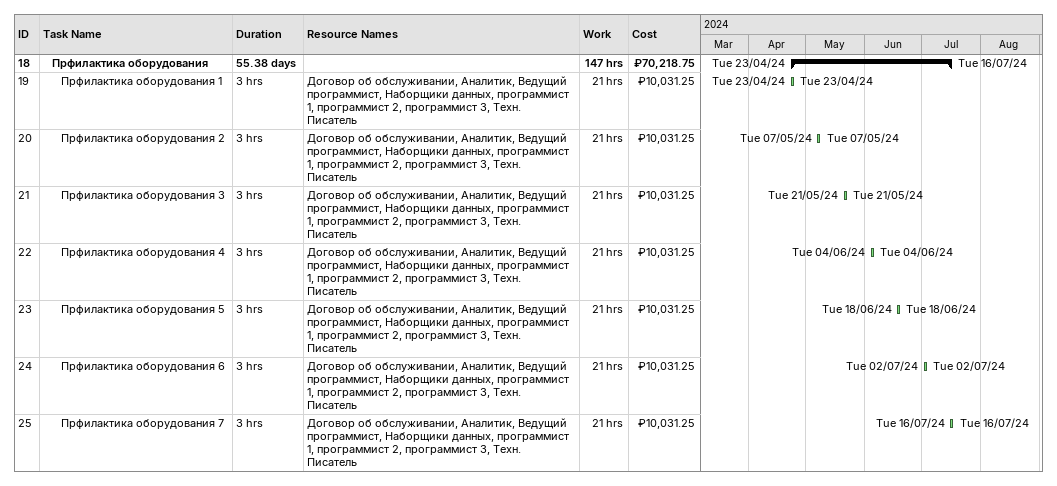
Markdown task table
| ID | Level | Task | Duration | Start | Finish | Resources | Work (h) | Cost (₽) |
|---|---|---|---|---|---|---|---|---|
| 18 | 2 | **Прфилактика оборудования** | 55.38d | 2024-04-23 | 2024-07-16 |  | 147 | 70218.75 |
| 19 | 3 | Прфилактика оборудования 1 | 3h | 2024-04-23 | 2024-04-23 | Договор об обслуживании, Аналитик, Ведущий программист, Наборщики данных, программист 1, программист 2, программист 3, Техн. Писатель | 21 | 10031.25 |
| 20 | 3 | Прфилактика оборудования 2 | 3h | 2024-05-07 | 2024-05-07 | Договор об обслуживании, Аналитик, Ведущий программист, Наборщики данных, программист 1, программист 2, программист 3, Техн. Писатель | 21 | 10031.25 |
| 21 | 3 | Прфилактика оборудования 3 | 3h | 2024-05-21 | 2024-05-21 | Договор об обслуживании, Аналитик, Ведущий программист, Наборщики данных, программист 1, программист 2, программист 3, Техн. Писатель | 21 | 10031.25 |
| 22 | 3 | Прфилактика оборудования 4 | 3h | 2024-06-04 | 2024-06-04 | Договор об обслуживании, Аналитик, Ведущий программист, Наборщики данных, программист 1, программист 2, программист 3, Техн. Писатель | 21 | 10031.25 |
| 23 | 3 | Прфилактика оборудования 5 | 3h | 2024-06-18 | 2024-06-18 | Договор об обслуживании, Аналитик, Ведущий программист, Наборщики данных, программист 1, программист 2, программист 3, Техн. Писатель | 21 | 10031.25 |
| 24 | 3 | Прфилактика оборудования 6 | 3h | 2024-07-02 | 2024-07-02 | Договор об обслуживании, Аналитик, Ведущий программист, Наборщики данных, программист 1, программист 2, программист 3, Техн. Писатель | 21 | 10031.25 |
| 25 | 3 | Прфилактика оборудования 7 | 3h | 2024-07-16 | 2024-07-16 | Договор об обслуживании, Аналитик, Ведущий программист, Наборщики данных, программист 1, программист 2, программист 3, Техн. Писатель | 21 | 10031.25 |
